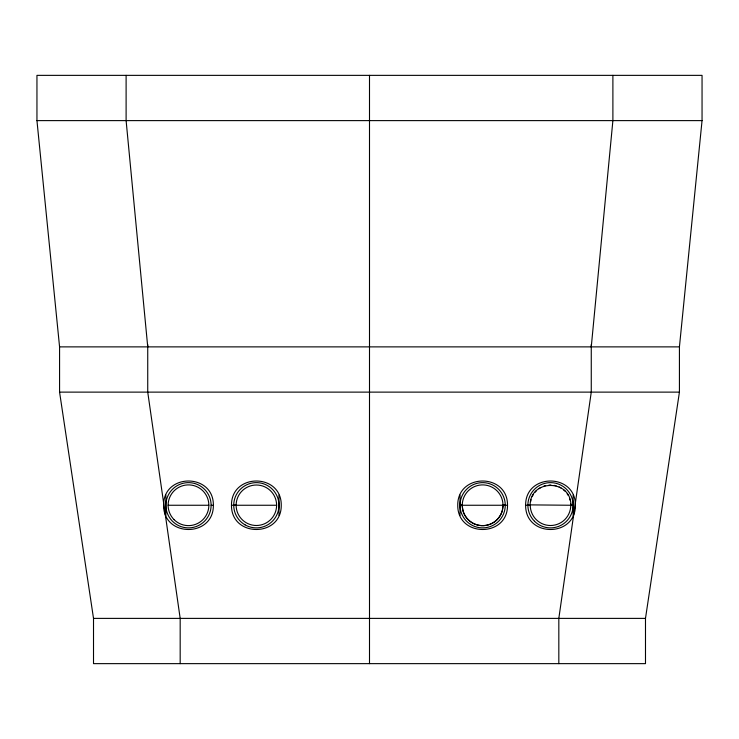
<?xml version="1.0" encoding="UTF-8"?>
<svg xmlns="http://www.w3.org/2000/svg" width="739" height="739" viewBox="0 0 739 739"><rect width="100%" height="100%" fill="white"/><g stroke="black" fill="none" stroke-linecap="round" stroke-linejoin="round"><path stroke-width="1.11" d="M591.265 346.877L612.89 120.614L612.89 75.36M679.427 346.877L702.05 120.614L702.05 75.36L36.95 75.36L36.95 120.614L59.573 346.877L59.573 392.123L93.511 618.386L93.511 663.64L645.489 663.64L645.489 618.386L679.427 392.123L679.427 346.877L59.573 346.877M213.377 505.254C213.71 537.567 163.273 537.567 163.605 505.254C163.273 472.942 213.71 472.942 213.377 505.254L211.114 505.254A22.623 22.623 0 0 1 177.175 524.856A22.623 22.623 0 0 1 177.175 485.662A22.623 22.623 0 0 1 211.114 505.254M231.483 505.254C231.15 472.942 281.587 472.942 281.254 505.254C281.587 537.567 231.15 537.567 231.483 505.254L276.608 505.254A20.23 20.23 0 0 1 246.253 522.778A20.23 20.23 0 0 1 246.253 487.731A20.23 20.23 0 0 1 276.608 505.254M236.138 505.254L233.746 505.254M507.517 505.254C507.85 537.567 457.413 537.567 457.746 505.254C457.413 472.942 507.85 472.942 507.517 505.254L460.009 505.254L462.152 504.977L462.891 510.547A20.443 20.443 0 0 0 502.372 510.547L503.111 504.977L505.254 505.254A22.623 22.623 0 0 1 471.316 524.856A22.623 22.623 0 0 1 471.316 485.662A22.623 22.623 0 0 1 505.254 505.254M525.623 505.254C525.29 472.942 575.727 472.942 575.395 505.254C575.727 537.567 525.29 537.567 525.623 505.254L530.251 505.254A20.258 20.258 0 0 0 550.509 525.512A20.258 20.258 0 0 0 570.767 505.254L573.141 505.254L570.887 505.55C571.386 478.77 529.641 478.77 530.131 505.55L527.886 505.254M530.648 501.633L531.008 499.638M532.265 496.617L533.124 494.788M535.119 492.192L536.431 490.641M539.027 488.655L540.689 487.5M543.71 486.244L545.622 485.56M548.865 485.135L550.888 484.969M36.95 120.614L702.05 120.614M59.573 392.123L679.427 392.123M168.123 505.254L208.851 505.254M93.511 618.386L645.489 618.386M554.13 485.394L556.125 485.754M559.146 487.01L560.984 487.879M563.58 489.865L565.123 491.176M567.118 493.772L568.273 495.435M569.52 498.465L570.203 500.368M147.735 346.877L126.11 120.614L126.11 75.36M570.628 503.61L570.767 505.254L530.223 504.885M591.265 344.577L591.265 392.123L558.823 618.386L558.823 663.64M573.141 495.075L573.141 515.443M460.009 495.075L460.009 515.443M369.5 75.36L369.5 663.64M278.991 495.075L278.991 515.443M180.177 663.64L180.177 618.386L147.735 392.123L147.735 344.568M165.859 495.075L165.859 515.443M534.509 521.254A22.623 22.623 0 0 0 572.365 511.111A22.623 22.623 0 0 0 544.652 483.398A22.623 22.623 0 0 0 534.509 521.254M245.052 524.856A22.623 22.623 0 0 0 278.991 505.254A22.623 22.623 0 0 0 245.052 485.662A22.623 22.623 0 0 0 245.052 524.856M174.09 519.656A20.359 20.359 0 0 0 208.158 510.529A20.359 20.359 0 0 0 183.217 485.588A20.359 20.359 0 0 0 174.09 519.656M468.23 519.656A20.359 20.359 0 0 0 502.298 510.529A20.359 20.359 0 0 0 477.357 485.588A20.359 20.359 0 0 0 468.23 519.656"/></g></svg>
